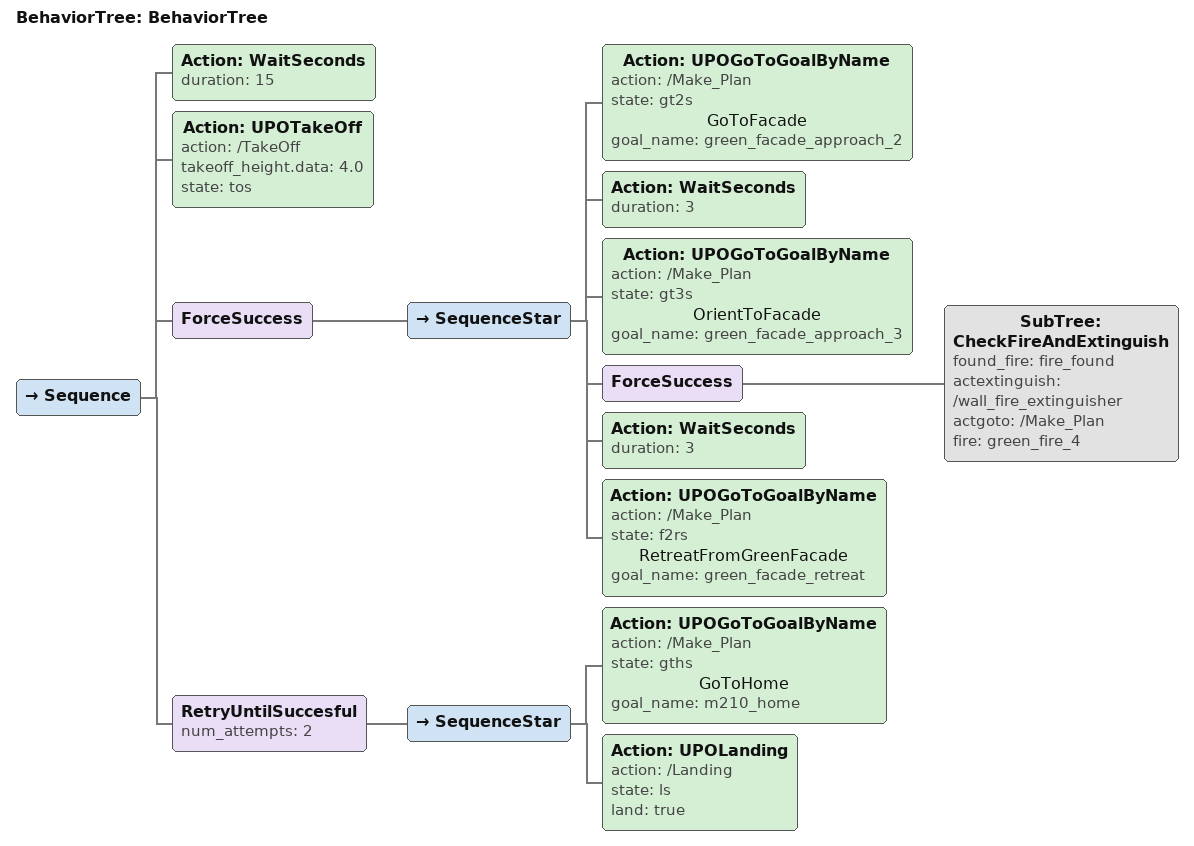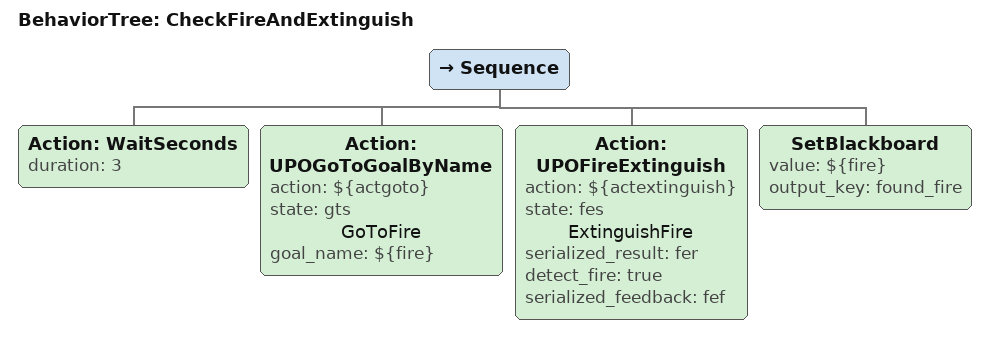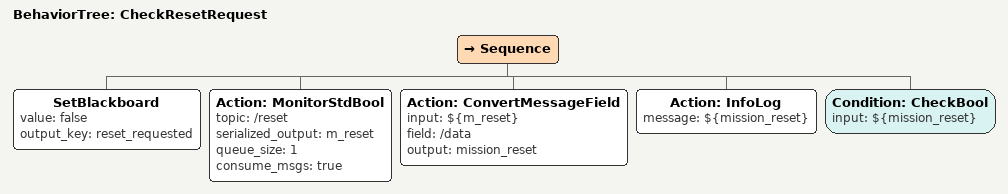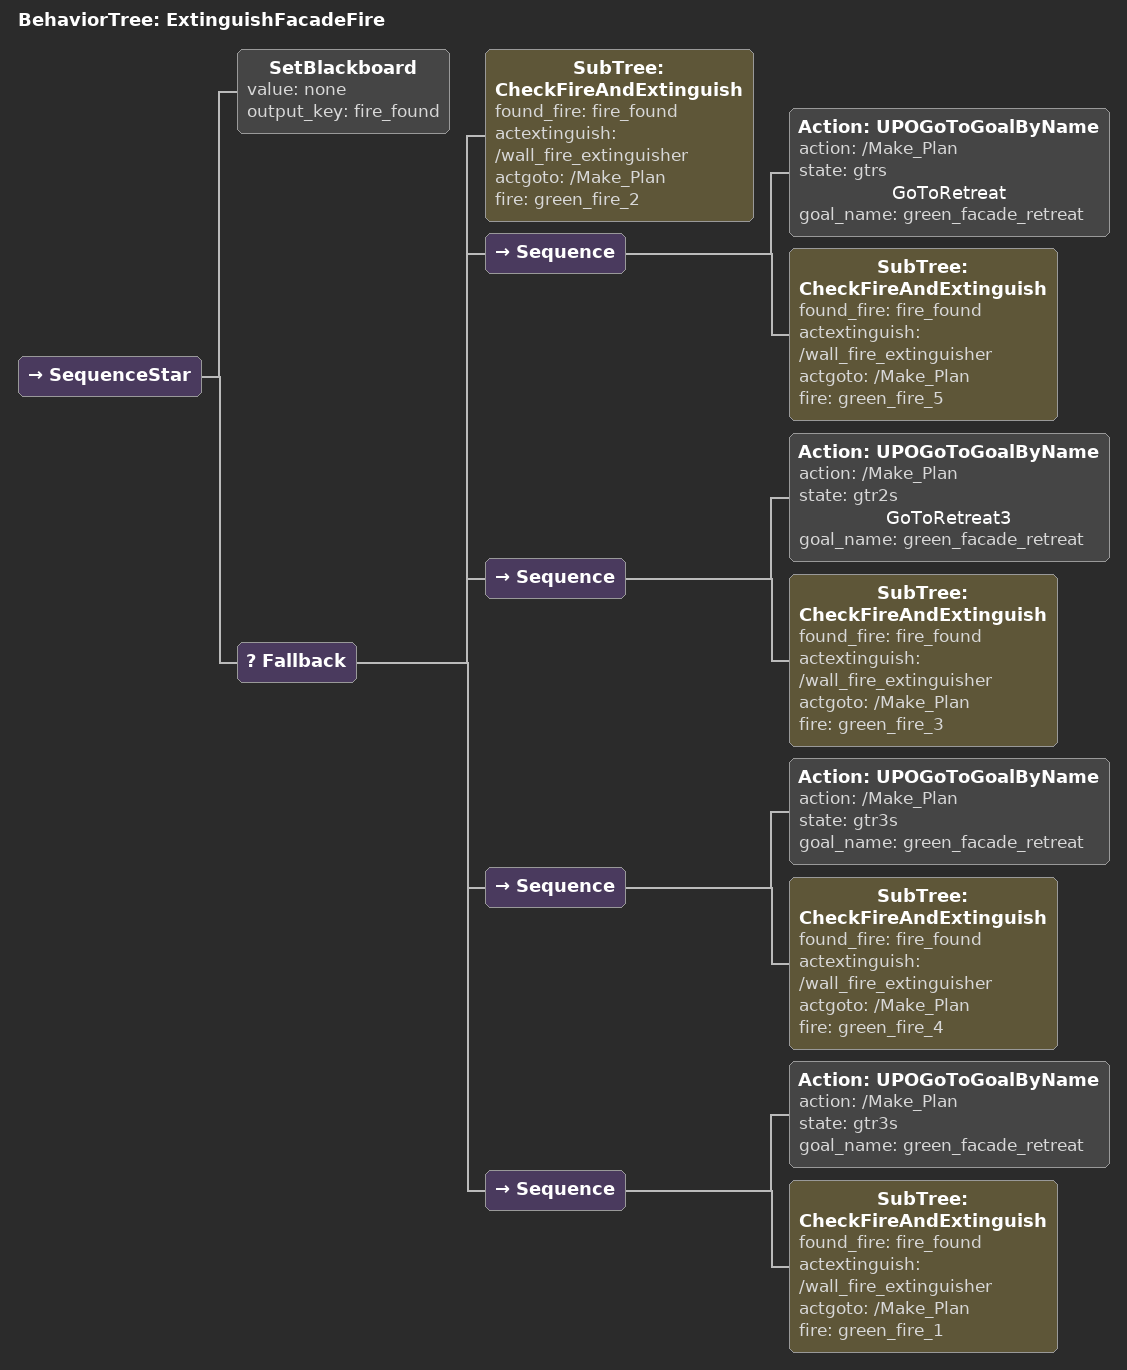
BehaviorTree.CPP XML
<root main_tree_to_execute="BehaviorTree">
    <BehaviorTree ID="BehaviorTree">
        <Sequence>
	    <Action duration="15" ID="WaitSeconds"/>
            <Action action="/TakeOff" ID="UPOTakeOff" takeoff_height.data="4.0" state="tos"/>
            <ForceSuccess>
                <SequenceStar>
                    <Action action="/Make_Plan" ID="UPOGoToGoalByName" state="gt2s" name="GoToFacade" goal_name="green_facade_approach_2"/>
                    <Action ID="WaitSeconds" duration="3"/>
                    <Action action="/Make_Plan" ID="UPOGoToGoalByName" state="gt3s" name="OrientToFacade" goal_name="green_facade_approach_3"/>
                    <ForceSuccess>
                         <SubTree ID="CheckFireAndExtinguish" found_fire="fire_found" actextinguish="/wall_fire_extinguisher" actgoto="/Make_Plan" fire="green_fire_4"/>
                    </ForceSuccess>
                    <Action ID="WaitSeconds" duration="3"/>
                    <Action action="/Make_Plan" ID="UPOGoToGoalByName" state="f2rs" name="RetreatFromGreenFacade" goal_name="green_facade_retreat"/>
                </SequenceStar>
            </ForceSuccess>
            <RetryUntilSuccesful num_attempts="2">
                <SequenceStar>
                    <Action action="/Make_Plan" ID="UPOGoToGoalByName" state="gths" name="GoToHome" goal_name="m210_home"/>
                    <Action action="/Landing" ID="UPOLanding" state="ls" land="true"/>
                </SequenceStar>
            </RetryUntilSuccesful>
        </Sequence>
    </BehaviorTree>
    <BehaviorTree ID="CheckFireAndExtinguish">
        <Sequence>
            <Action ID="WaitSeconds" duration="3"/>
            <Action action="${actgoto}" ID="UPOGoToGoalByName" state="gts" name="GoToFire" goal_name="${fire}"/>
            <Action action="${actextinguish}" ID="UPOFireExtinguish" state="fes" name="ExtinguishFire" serialized_result="fer" detect_fire="true" serialized_feedback="fef"/>
            <SetBlackboard value="${fire}" output_key="found_fire"/>
        </Sequence>
    </BehaviorTree>
    <BehaviorTree ID="CheckResetRequest">
        <Sequence>
            <SetBlackboard value="false" output_key="reset_requested"/>
            <Action topic="/reset" ID="MonitorStdBool" serialized_output="m_reset" queue_size="1" consume_msgs="true"/>
            <Action input="${m_reset}" ID="ConvertMessageField" field="/data" output="mission_reset"/>
            <Action ID="InfoLog" message="${mission_reset}"/>
            <Condition input="${mission_reset}" ID="CheckBool"/>
        </Sequence>
    </BehaviorTree>
    <BehaviorTree ID="ExtinguishFacadeFire">
        <SequenceStar>
            <SetBlackboard value="none" output_key="fire_found"/>
            <Fallback>
                <SubTree ID="CheckFireAndExtinguish" found_fire="fire_found" actextinguish="/wall_fire_extinguisher" actgoto="/Make_Plan" fire="green_fire_2"/>
                <Sequence>
                    <Action action="/Make_Plan" ID="UPOGoToGoalByName" state="gtrs" name="GoToRetreat" goal_name="green_facade_retreat"/>
                    <SubTree ID="CheckFireAndExtinguish" found_fire="fire_found" actextinguish="/wall_fire_extinguisher" actgoto="/Make_Plan" fire="green_fire_5"/>
                </Sequence>
                <Sequence>
                    <Action action="/Make_Plan" ID="UPOGoToGoalByName" state="gtr2s" name="GoToRetreat3" goal_name="green_facade_retreat"/>
                    <SubTree ID="CheckFireAndExtinguish" found_fire="fire_found" actextinguish="/wall_fire_extinguisher" actgoto="/Make_Plan" fire="green_fire_3"/>
                </Sequence>
                <Sequence>
                    <Action action="/Make_Plan" ID="UPOGoToGoalByName" state="gtr3s" goal_name="green_facade_retreat"/>
                    <SubTree ID="CheckFireAndExtinguish" found_fire="fire_found" actextinguish="/wall_fire_extinguisher" actgoto="/Make_Plan" fire="green_fire_4"/>
                </Sequence>
                <Sequence>
                    <Action action="/Make_Plan" ID="UPOGoToGoalByName" state="gtr3s" goal_name="green_facade_retreat"/>
                    <SubTree ID="CheckFireAndExtinguish" found_fire="fire_found" actextinguish="/wall_fire_extinguisher" actgoto="/Make_Plan" fire="green_fire_1"/>
                </Sequence>
            </Fallback>
        </SequenceStar>
    </BehaviorTree>
</root>
